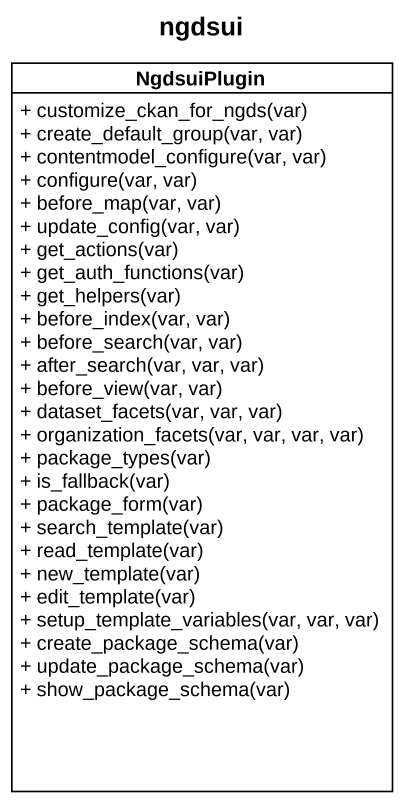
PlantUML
@startuml
title ngdsui
hide circle
hide empty members
skinparam classAttributeIconSize 0
class NgdsuiPlugin {
  + customize_ckan_for_ngds(var)
  + create_default_group(var, var)
  + contentmodel_configure(var, var)
  + configure(var, var)
  + before_map(var, var)
  + update_config(var, var)
  + get_actions(var)
  + get_auth_functions(var)
  + get_helpers(var)
  + before_index(var, var)
  + before_search(var, var)
  + after_search(var, var, var)
  + before_view(var, var)
  + dataset_facets(var, var, var)
  + organization_facets(var, var, var, var)
  + package_types(var)
  + is_fallback(var)
  + package_form(var)
  + search_template(var)
  + read_template(var)
  + new_template(var)
  + edit_template(var)
  + setup_template_variables(var, var, var)
  + create_package_schema(var)
  + update_package_schema(var)
  + show_package_schema(var)
}
@enduml
